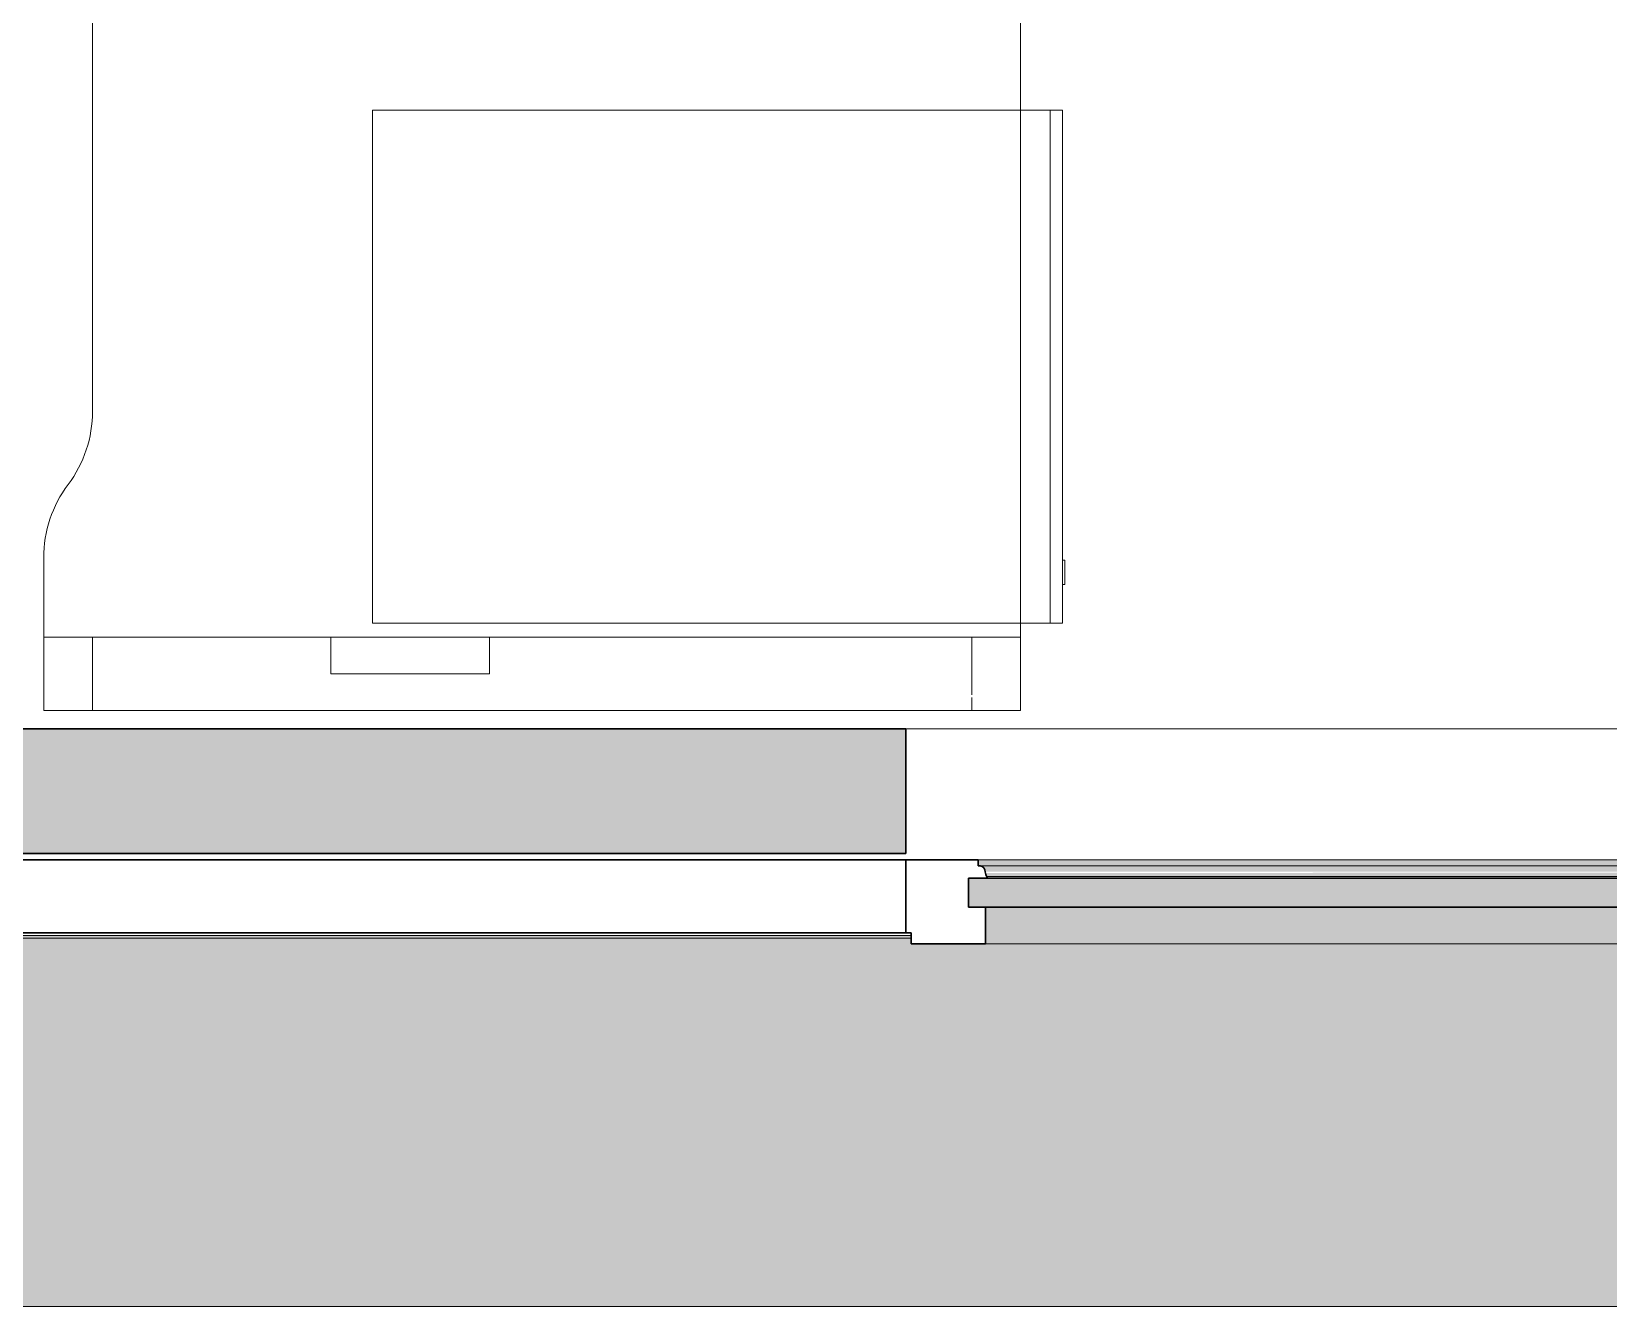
# Model space of a CAD drawing. Header units: millimetres. Extents: x 155927 to 317870, y -36033 to 97293.
# Drawn here: x 210702 to 211993, y 8897 to 9941 of the extents above; entities that cross this region are included whole.
import ezdxf

# ---------------------------------------------------------------- set-up
doc = ezdxf.new("R2010")
doc.units = ezdxf.units.MM
doc.header["$MEASUREMENT"] = 0
for name, color, linetype, lineweight in [('A-GLAZ', 7, 'CONTINUOUS', 9), ('A-WALL-PATT', 7, 'CONTINUOUS', 9), ('I-FURN', 8, 'CONTINUOUS', 9), ('I-WALL', 7, 'CONTINUOUS', 9)]:
    doc.layers.add(name, color=color, linetype=linetype, lineweight=lineweight)

msp = doc.modelspace()

# ---------------------------------------------------------------- hatches: boundary and pattern name
at = {"layer": 'A-GLAZ'}
for points in [[(212754.8, 9257.5), (212758.6, 9257.5), (212758.6, 9262.5), (211477, 9262.5), (211477, 9257.5), (212752.8, 9257.5)], [(212766.6, 9223.6), (212766.6, 9247.5), (211469.1, 9247.5), (211469.1, 9223.6), (212408.9, 9223.6)], [(212752.8, 9252.6), (212754.6, 9256.2), (212754.8, 9257.5), (211479.9, 9257), (211482.6, 9253.9), (211483.3, 9252.6), (212752.4, 9252.6)], [(212408.9, 9248.6), (212751.4, 9248.6), (212752.6, 9252.6), (211483, 9251.5), (211484.3, 9248.6), (211807.4, 9248.6)], [(212752.6, 9193.6), (212752.6, 9223.6), (211483, 9223.6), (211483, 9193.6), (212408.9, 9193.6)], [(212817.8, 8896.6), (212917.8, 8896.6), (212917.8, 8933.6), (212817.8, 8933.6), (212817.8, 9198.3), (212813.5, 9198.3), (212813.5, 9193.6), (211422.2, 9193.6), (211422.2, 9198.3), (210246.5, 9198.3), (210246.5, 9193.6), (208855.2, 9193.6), (208855.2, 9198.3), (207679.5, 9198.3), (207679.5, 9193.6), (206288.2, 9193.6), (206288.2, 9198.3), (206283.8, 9198.3), (206283.8, 8896.6), (211807.4, 8896.6)]]:
    msp.add_hatch(color=256, dxfattribs=at).paths.add_polyline_path(points, flags=0)
h = msp.add_hatch(color=256, dxfattribs=at)
h.paths.add_polyline_path([(211481.4, 9255.8), (211478.6, 9257.5), (211479.9, 9256.4), (211481, 9255.9)], flags=0)
h.paths.add_polyline_path([(208914.4, 9255.8), (208911.6, 9257.5), (208912.9, 9256.4), (208914, 9255.9)], flags=0)
h.paths.add_polyline_path([(206347.4, 9255.8), (206344.6, 9257.5), (206345.9, 9256.4), (206347, 9255.9)], flags=0)
h = msp.add_hatch(color=256, dxfattribs=at)
h.paths.add_polyline_path([(212817.8, 9198.3), (212817.8, 9200.4), (212813.5, 9200.4), (212813.5, 9198.3)], flags=0)
h.paths.add_polyline_path([(211206, 9198.3), (211422.2, 9198.3), (211422.2, 9200.4), (210246.5, 9200.4), (210246.5, 9198.3), (210604.5, 9198.3)], flags=0)
h.paths.add_polyline_path([(208845.5, 9198.3), (208855.2, 9198.3), (208855.2, 9200.4), (207679.5, 9200.4), (207679.5, 9198.3), (208800.2, 9198.3)], flags=0)
h.paths.add_polyline_path([(206283.8, 9198.3), (206288.2, 9198.3), (206288.2, 9200.4), (206283.8, 9200.4)], flags=0)
at = {"layer": 'A-WALL-PATT'}
for points in [[(211315.8, 9267.6), (211315.8, 9369.6), (210250.8, 9369.6), (210250.8, 9267.6), (211206, 9267.6)], [(211417.8, 9267.6), (211417.8, 9369.6), (211315.8, 9369.6), (211315.8, 9267.6)]]:
    msp.add_hatch(color=256, dxfattribs=at).paths.add_polyline_path(points, flags=0)

# ---------------------------------------------------------------- linework, layer by layer
at = {"layer": 'A-GLAZ', "lineweight": 30}
for p, q in [((211417.8, 9262.5), (210352.8, 9262.5)), ((211417.8, 9202.6), (211417.8, 9262.5)), ((211477, 9262.5), (211417.8, 9262.5)), ((211417.8, 9262.5), (211417.8, 9202.6)), ((211477, 9257.5), (211477, 9262.5)), ((212766.6, 9247.5), (211469.1, 9247.5)), ((211469.1, 9247.5), (211469.1, 9223.6)), ((211469.1, 9223.6), (211469.1, 9247.5)), ((211469.1, 9247.5), (211484.3, 9247.5)), ((211478.6, 9257.5), (211477, 9257.5)), ((211484.3, 9247.5), (211484.3, 9248.6)), ((211469.1, 9223.6), (212766.6, 9223.6)), ((211483, 9223.6), (211469.1, 9223.6)), ((211483, 9193.6), (211483, 9223.6)), ((210250.8, 9202.6), (211417.8, 9202.6)), ((211417.8, 9202.6), (211422.2, 9202.6)), ((211422.2, 9202.6), (211422.2, 9193.6)), ((211422.2, 9193.6), (211483, 9193.6))]:
    msp.add_line(p, q, dxfattribs=at)
at = {"layer": 'A-GLAZ'}
for p, q in [((212758.6, 9262.5), (211477, 9262.5)), ((211477, 9257.5), (211478.6, 9257.5)), ((211478.6, 9257.5), (212757.1, 9257.5)), ((211484.3, 9248.6), (212751.4, 9248.6)), ((210246.5, 9200.4), (211422.2, 9200.4)), ((210246.5, 9198.3), (211422.2, 9198.3)), ((211483, 9193.6), (212752.6, 9193.6)), ((206283.8, 8896.6), (212917.8, 8896.6))]:
    msp.add_line(p, q, dxfattribs=at)
at = {"layer": 'A-GLAZ', "lineweight": 30}
for centre, radius, start, end in [((211477.5, 9252.2), 5.36, 3.4261, 78.0476), ((211490.2, 9253), 7.4, 183.4261, 216.5739)]:
    msp.add_arc(centre, radius, start, end, dxfattribs=at)
at = {"layer": 'A-GLAZ'}
for points, knots in [([(211481, 9256.2), (211481, 9256.3), (211480.8, 9256.4), (211480.5, 9256.7), (211480.1, 9256.9), (211479.4, 9257.3), (211478.9, 9257.4), (211478.6, 9257.5)], [0.6, 0.6, 0.6, 0.6, 0.625, 0.7, 0.775, 0.85, 1, 1, 1, 1]), ([(211482.8, 9252.6), (211482.8, 9253), (211482.7, 9253.7), (211482.4, 9254.5), (211482.1, 9254.9), (211482, 9255.1), (211482, 9255.2)], [0, 0, 0, 0, 0.2, 0.3, 0.35, 0.4, 0.4, 0.4, 0.4])]:
    msp.add_open_spline(points, degree=3, knots=knots, dxfattribs=at)
msp.add_open_spline([(211484.3, 9248.6), (211484, 9249), (211483.7, 9249.4), (211483.5, 9249.8)], degree=3, dxfattribs=at)
at = {"layer": 'I-FURN'}
for p, q in [((211511.8, 9384.7), (211511.8, 10984.7)), ((211511.8, 10984.7), (211511.8, 9384.7)), ((210751.8, 10462), (210751.8, 9629.7)), ((210751.8, 9629.7), (210751.8, 10462)), ((210981.1, 9876.3), (210981.1, 9456.3)), ((211511.8, 9876.3), (210981.1, 9876.3)), ((211536.1, 9876.3), (211511.8, 9876.3)), ((211546.1, 9876.3), (211536.1, 9876.3)), ((211536.1, 9876.3), (211536.1, 9456.3)), ((211536.1, 9456.3), (211536.1, 9876.3)), ((211546.1, 9456.3), (211546.1, 9876.3)), ((210711.8, 9509.7), (210711.8, 9384.7)), ((210711.8, 9384.7), (210711.8, 9509.7)), ((211548.1, 9507.9), (211546.1, 9507.9)), ((211548.1, 9507.9), (211548.1, 9487.9)), ((211548.1, 9487.9), (211548.1, 9507.9)), ((211546.1, 9487.9), (211548.1, 9487.9)), ((210981.1, 9456.3), (211511.8, 9456.3)), ((211511.8, 9456.3), (211536.1, 9456.3)), ((211536.1, 9456.3), (211546.1, 9456.3)), ((210751.8, 9444.7), (210711.8, 9444.7)), ((210711.8, 9444.7), (210946.8, 9444.7)), ((210711.8, 9384.7), (210711.8, 9444.7)), ((210711.8, 9384.7), (210711.8, 9444.7)), ((211471.8, 9444.7), (210751.8, 9444.7)), ((210751.8, 9384.7), (210751.8, 9444.7)), ((210751.8, 9384.7), (210751.8, 9444.7)), ((210946.8, 9444.7), (211076.8, 9444.7)), ((210946.8, 9414.7), (210946.8, 9444.7)), ((210946.8, 9414.7), (210946.8, 9444.7)), ((211076.8, 9444.7), (211511.8, 9444.7)), ((211076.8, 9444.7), (211076.8, 9414.7)), ((211076.8, 9414.7), (211076.8, 9444.7)), ((211511.8, 9444.7), (211471.8, 9444.7)), ((211471.8, 9397.6), (211471.8, 9444.7)), ((211471.8, 9397.6), (211471.8, 9444.7)), ((211511.8, 9444.7), (211511.8, 9384.7)), ((211511.8, 9384.7), (211511.8, 9444.7)), ((211076.8, 9414.7), (210946.8, 9414.7)), ((210946.8, 9414.7), (211076.8, 9414.7)), ((211471.8, 9384.7), (211471.8, 9395.3)), ((211471.8, 9384.7), (211471.8, 9395.3)), ((210711.8, 9384.7), (210751.8, 9384.7)), ((211511.8, 9384.7), (210711.8, 9384.7)), ((210711.8, 9384.7), (211511.8, 9384.7)), ((211511.8, 9384.7), (210711.8, 9384.7)), ((210751.8, 9384.7), (211471.8, 9384.7)), ((211471.8, 9384.7), (211511.8, 9384.7))]:
    msp.add_line(p, q, dxfattribs=at)
for centre, start, end in [((210651.8, 9629.7), 323.1301, 0), ((210651.8, 9629.7), 323.1301, 0), ((210811.8, 9509.7), 143.1301, 180), ((210811.8, 9509.7), 143.1301, 180)]:
    msp.add_arc(centre, 100, start, end, dxfattribs=at)
at = {"layer": 'I-WALL', "lineweight": 30}
for p, q in [((211315.8, 9369.6), (210250.8, 9369.6)), ((211417.8, 9369.6), (211315.8, 9369.6)), ((211417.8, 9267.6), (211417.8, 9369.6)), ((210352.8, 9267.6), (211315.8, 9267.6)), ((211315.8, 9267.6), (211417.8, 9267.6))]:
    msp.add_line(p, q, dxfattribs=at)
at = {"layer": 'I-WALL'}
msp.add_line((211417.8, 9369.6), (212817.8, 9369.6), dxfattribs=at)

doc.saveas('drawing.dxf')
